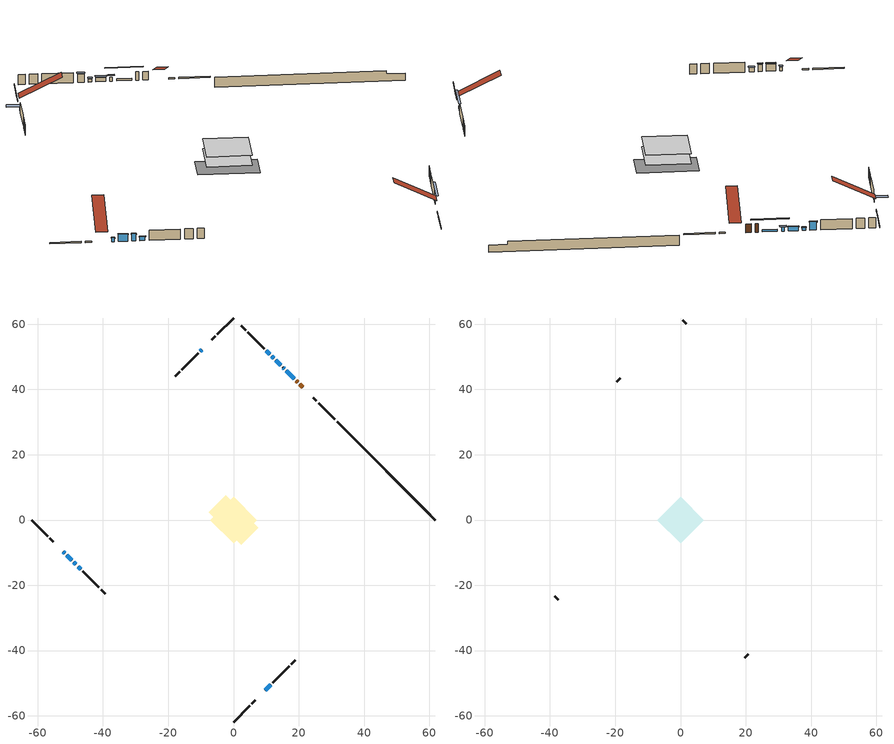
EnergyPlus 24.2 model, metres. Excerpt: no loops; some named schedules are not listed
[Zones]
conditioned space
 floor adiabatic (AdiabaticFloorConstruction): -7.16,0 0,7.16 7.16,0 0,-7.16 z0.46
 floor foundation (Slab1 construction): -7.54,2.37 -2.37,7.54 7.54,-2.37 2.37,-7.54 z-1.98
 wall outside (RimJoist1 construction): 0,-61.89 4.98,-56.92 / -61.89,0 -56.92,-4.98 / 0,61.89 -4.98,56.92 / 31.06,30.83 26.08,35.81 z0.46:0.76
 wall outside (RimJoist2 construction): 5.64,-56.26 6.6,-55.3 / -56.26,-5.64 -55.3,-6.6 / -5.64,56.26 -6.6,55.3 / 25.43,36.47 24.47,37.43 z0.46:0.76
 wall outside (AdiabaticWallConstruction 1): 21.26,40.63 20.36,41.54 / 19.7,42.19 19.25,42.64 z0.46:2.49
 wall outside (AdiabaticWallConstruction): -52.09,-9.8 -51.7,-10.2 / -9.8,52.09 -10.2,51.7 / 15.56,46.33 15.17,46.73 z0.46:1.38; 18.59,43.3 16.22,45.68 / 9.8,-52.09 11.39,-50.51 z0.46:1.02; 14.51,47.38 12.93,48.97 z0.46:1.48; 12.27,49.62 11.77,50.13 z0.46:1.17; -51.04,-10.85 -49.6,-12.29 / -48.95,-12.95 -48.3,-13.6 z0.46:2.14; -47.64,-14.25 -46.85,-15.04 z0.46:1.43; 11.11,50.78 10.03,51.86 z0.46:2.49
 wall outside (Wall1 construction): 12.04,-49.85 17.01,-44.88 / -46.19,-15.7 -41.22,-20.67 / -10.85,51.04 -15.82,46.07 / 9.38,52.52 4.41,57.49 z0.46:2.9
 wall outside (Wall2 construction): 17.67,-44.22 19,-42.9 / -40.57,-21.33 -39.24,-22.65 / -16.48,45.41 -17.81,44.09 / 3.75,58.14 2.42,59.47 z0.46:2.9
 wall foundation (FoundationWall1 construction): 31.72,30.17,-1.98 31.72,30.17,0.46 58.88,3.02,0.46 58.88,3.02,-0.27 61.89,0,-0.27 61.89,0,-1.98
 window (WindowConstruction 6): -52.09,-9.8 -51.7,-10.2 z0.46:1.37
 window (WindowConstruction 8): -9.8,52.09 -10.2,51.7 z0.46:1.37
 window (WindowConstruction 9): 18.59,43.3 16.22,45.67 z0.46:1.02
 window (WindowConstruction 10): 9.8,-52.09 11.38,-50.51 z0.46:1.02
 window (WindowConstruction 7): 15.56,46.33 15.17,46.73 z0.46:1.37
 window (WindowConstruction): 14.51,47.38 12.93,48.96 z0.46:1.47
 window (WindowConstruction 1): 12.27,49.62 11.77,50.12 z0.46:1.17
 window (WindowConstruction 2): -51.04,-10.85 -49.6,-12.29 z0.46:2.14
 window (WindowConstruction 3): -48.95,-12.95 -48.3,-13.59 z0.46:2.14
 window (WindowConstruction 4): -47.64,-14.25 -46.85,-15.04 z0.46:1.43
 window (WindowConstruction 5): 11.11,50.78 10.03,51.86 z0.46:2.49
 door (Door): 21.26,40.63 20.36,41.54 z0.46:2.49
 door (Door 1): 19.7,42.19 19.25,42.64 z0.46:2.49
 ceiling adiabatic (AdiabaticFloorConstruction): 0,-7.16 7.16,0 0,7.16 -7.16,0 z0.46
attic - vented
 floor to conditioned space (Floor1 construction Reversed): -7.16,0 0,7.16 7.16,0 0,-7.16 z2.9
 wall outside (Wall3 construction): 19.65,-42.24 20.76,-41.13 / -38.58,-23.31 -37.47,-24.42 / -18.46,43.43 -19.57,42.32 / 1.77,60.13 0.66,61.24 z0.46:2.9
 roof outside (Roof1 construction): 9.15,-52.75,2.9 2.37,-45.98,7.69 0.48,-47.87,7.69 7.25,-54.64,2.9; -52.75,-9.15,2.9 -45.98,-2.37,7.69 -47.87,-0.48,7.69 -54.64,-7.25,2.9; -9.15,52.75,2.9 -2.37,45.98,7.69 -0.48,47.87,7.69 -7.25,54.64,2.9; 21.92,39.98,2.9 15.14,33.2,7.69 17.04,31.31,7.69 23.81,38.08,2.9
shading: -51.59,-10.3 -52.2,-9.7 -52.63,-10.13 -52.02,-10.73 z1.52; -10.41,51.49 -9.59,52.3 -11.75,54.46 -12.57,53.64 z1.67; 14.35,47.54 20.46,41.43 20.75,41.73 14.64,47.83 z3.66; 13.25,-48.64 7.94,-53.96 8.23,-54.25 13.54,-48.93 z3.66; 14.84,47.05 15.89,46.01 16.32,46.44 15.27,47.48 z1.83; 12.82,49.07 14.62,47.28 15.05,47.71 13.25,49.5 z1.62; 11.66,50.23 12.38,49.52 12.81,49.95 12.09,50.66 z1.32; -49.5,-12.4 -51.15,-10.75 -51.58,-11.18 -49.93,-12.83 z2.29; -48.19,-13.7 -49.05,-12.84 -49.48,-13.27 -48.62,-14.13 z2.29; -46.75,-15.15 -47.75,-14.15 -48.18,-14.58 -47.18,-15.58 z1.58; 9.93,51.96 11.22,50.68 11.65,51.11 10.36,52.4 z2.64
[Building]
Building 1: Terrain=Suburbs
[Site:Location]
Bathurst AP_NB: Latitude {deg}=47.63; Longitude {deg}=-65.74; Time Zone {hr}=-4; Elevation {m}=59; Keep Site Location Information=Yes
[Site:GroundTemperature:Shallow]
0.0375368, -2.14911, -2.32423, -1.28655, 2.87914, 7.02543, 10.62, 12.8971, 13.0906, 11.2385, 7.7356, 3.71651
[Site:WaterMainsTemperature]
Calculation Method=Schedule; Temperature Schedule=mains temperature schedule
[Material] Roughness=Rough; Thermal Absorptance=0.9
Name | Thickness {m} | Conductivity {W/m-K} | Density {kg/m3} | Specific Heat {J/kg-K} | Solar Absorptance | Visible Absorptance
asphalt or fiberglass shingles | 0.00635 | 0.162714 | 1121.4 | 1465.45 | 0.4 | 0.4
ceiling loosefill ins | 0.254 | 0.0480833 | 16.02 | 1046.75 | 0.7 | 0.7
ceiling stud and cavity | 0.1397 | 0.264455 | 65.682 | 1177.47 | 0.7 | 0.7
concrete 4.0 in. | 0.1016 | 1.803125 | 2242.8 | 837.4 | 0.7 | 0.7
concrete 8.0 in. | 0.2032 | 1.803125 | 2242.8 | 837.4 | 0.7 | 0.7
door material | 0.04445 | 0.0451087 | 512.64 | 1214.23 | 0.7 | 0.7
floor covering | 0.0127 | 0.0433444 | 54.468 | 1339.84 | 0.6 | 0.6
floor rigid ins; wall rigid ins 1 | 0.512978 | 0.029427 | 32.04 | 1214.23 | 0.7 | 0.7
floor stud and cavity | 0.1397 | 1.75129 | 37.0049 | 1207.88 | 0.7 | 0.7
furniture material conditioned space 1 | 0.1524 | 0.115458 | 640.8 | 1214.23 | 0.6 | 0.6
gypsum board | 0.0127 | 0.160291 | 801 | 837.4 | 0.6 | 0.6
osb sheathing 0.5 in. | 0.0127 | 0.115458 | 512.64 | 1214.23 | 0.7 | 0.7
osb sheathing 0.75 in. | 0.01905 | 0.115458 | 512.64 | 1214.23 | 0.7 | 0.7
osb sheathing 2.0 in. | 0.0508 | 0.115458 | 512.64 | 1214.23 | 0.7 | 0.7
rim joist stud and cavity | 0.0508 | 0.859146 | 125.044 | 1163.47 | 0.6 | 0.6
rim joist stud and cavity 1 | 0.0508 | 0.177588 | 50.32683 | 1063.81 | 0.6 | 0.6
slab rigid ins | 0.0224348 | 0.029427 | 32.04 | 1214.23 | 0.7 | 0.7
wall rigid ins | 0.051816 | 0.029427 | 32.04 | 1214.23 | 0.7 | 0.7
wall stud and cavity | 0.1397 | 0.16529 | 139.0536 | 1170.24 | 0.7 | 0.7
wall stud and cavity 1 | 0.1397 | 0.221002 | 139.0536 | 1170.24 | 0.7 | 0.7
wall stud and cavity 2 | 0.0889 | 6.1454 | 50.32683 | 1063.81 | 0.6 | 0.6
wall stud and cavity 3 | 0.0889 | 0.380278 | 52.3479 | 1209.89 | 0.7 | 0.7
wall stud and cavity 4 | 0.0889 | 0.391764 | 83.0341 | 1211.67 | 0.7 | 0.7
wood siding | 0.0254 | 0.102417 | 544.68 | 1172.36 | 0.4 | 0.4
wood siding 1 | 0.00254 | 0.102417 | 544.68 | 1172.36 | 0.4 | 0.4
wood siding 2; wood siding 3; wood siding 4 | 0.0254 | 0.102417 | 544.68 | 1172.36 | 0.7 | 0.7
[WindowMaterial:SimpleGlazingSystem]
Name | U-Factor {W/m2-K} | Solar Heat Gain Coefficient
WindowMaterial | 3.00026 | 0.54
WindowMaterial 1 | 3.06101 | 0.44
WindowMaterial 2 | 2.84241 | 0.69
WindowMaterial 3 | 2.84581 | 0.66
WindowMaterial 4 | 3.00196 | 0.54
WindowMaterial 5 | 2.98606 | 0.58
WindowMaterial 6 | 2.986628 | 0.6
WindowMaterial 7 | 3.04227 | 0.45
WindowMaterial 8 | 3.029213 | 0.47
[Construction]
AdiabaticFloorConstruction: floor stud and cavity, floor rigid ins, osb sheathing 0.75 in., floor covering
AdiabaticWallConstruction: wood siding 3, wall rigid ins 1, wall stud and cavity 3, gypsum board
AdiabaticWallConstruction 1: wood siding 4, wall rigid ins 1, wall stud and cavity 3, gypsum board
Door; Door 1: door material
Floor1 construction Reversed: gypsum board, ceiling stud and cavity, ceiling loosefill ins
FoundationWall1 construction: concrete 8.0 in.
furniture construction conditioned space 1: furniture material conditioned space 1
PartitionWallConstruction: gypsum board, wall stud and cavity 4, gypsum board
RimJoist1 construction: wood siding 2, osb sheathing 2.0 in., rim joist stud and cavity
RimJoist2 construction: wood siding 2, rim joist stud and cavity 1
Roof1 construction: asphalt or fiberglass shingles
Slab1 construction: slab rigid ins, concrete 4.0 in.
Wall1 construction: wood siding, wall rigid ins, osb sheathing 0.5 in., wall stud and cavity, gypsum board
Wall2 construction: wood siding, wall rigid ins, osb sheathing 0.5 in., wall stud and cavity 1, gypsum board
Wall3 construction: wood siding 1, wall stud and cavity 2
WindowConstruction: WindowMaterial
WindowConstruction 1: WindowMaterial 1
WindowConstruction 10; WindowConstruction 9: WindowMaterial 8
WindowConstruction 2: WindowMaterial 2
WindowConstruction 3: WindowMaterial 3
WindowConstruction 4: WindowMaterial 4
WindowConstruction 5: WindowMaterial 5
WindowConstruction 6; WindowConstruction 8: WindowMaterial 6
WindowConstruction 7: WindowMaterial 7
[Zone] Multiplier=1; Part of Total Floor Area=Yes
Name | Volume {m3}
attic - vented | 77.4273
conditioned space | 521.1
[Space]
Name | Zone | Volume {m3}
attic - vented 1 | attic - vented | 77.4273
conditioned space 1 | conditioned space | 521.1
[ZoneInfiltration:EffectiveLeakageArea]
infil attic - vented 1: Zone or Space=attic - vented 1; Schedule=Always On Discrete; Effective Air Leakage Area {cm2}=4102.8; Stack Coefficient=0.000502587; Wind Coefficient=1.5147e-05
[ZoneMixing]
whole house fan mix: Zone or Space=attic - vented; Schedule=Always On Continuous; Design Flow Rate Calculation Method=Flow/Zone; Design Flow Rate {m3/s}=0; Source Zone or Space=conditioned space
[SurfaceProperty:ExposedFoundationPerimeter]
Slab1: Exposed Perimeter Calculation Method=TotalExposedPerimeter; Total Exposed Perimeter {m}=42.673
[InternalMass] Zone or ZoneList=conditioned space; Space or SpaceList=conditioned space 1
Name | Construction | Surface Area {m2}
furniture mass conditioned space 1 | furniture construction conditioned space 1 | 82.0802
partition wall mass | PartitionWallConstruction | 205.201
[Lights]
interior lighting: Zone or ZoneList or Space or SpaceList=conditioned space 1; Schedule=interior lighting schedule; Design Level Calculation Method=LightingLevel; Lighting Level {W}=343.2; Return Air Fraction=0; Fraction Radiant=0.6; Fraction Visible=0.2; Fraction Replaceable=1
[People]
occupants: Zone or ZoneList or Space or SpaceList=conditioned space 1; Number of People Schedule=occupants schedule; Number of People Calculation Method=People; Number of People=3; Fraction Radiant=0.314171; Sensible Heat Fraction=0.56303; Activity Level Schedule=occupants activity schedule; Carbon Dioxide Generation Rate {m3/s-W}=0; Enable ASHRAE 55 Comfort Warnings=No; Mean Radiant Temperature Calculation Type=EnclosureAveraged
[ElectricEquipment] Zone or ZoneList or Space or SpaceList=conditioned space 1; Design Level Calculation Method=EquipmentLevel
Name | Schedule | Design Level {W} | Fraction Latent | Fraction Radiant | Fraction Lost
clothes dryer | clothes dryer schedule | 140.772 | 0.015 | 0.081 | 0.85
clothes washer | clothes washer schedule | 32.1985 | 0.03 | 0.162 | 0.7
cooking range | cooking range schedule | 215.147 | 0.08 | 0.432 | 0.2
dishwasher | dishwasher schedule | 66.8632 | 0.3 | 0.18 | 0.4
fridge | fridge schedule | 72.9452 | 0 | 0.6 | 0
mech vent bath fan 0 | mech vent bath fan 0 schedule | 50.2 | 0 | 0 | 1
mech vent house fan | mech vent house fan schedule | 0 | 0 | 0 | 1
mech vent house fan cfis | mech vent house fan cfis schedule | 0 | 0 | 0 | 0
misc plug loads | misc plug loads schedule | 494.7 | 0.045 | 0.513 | 0.1
whole house fan | Always On Discrete | 0 | 0 | 0 | 1
[OtherEquipment] Zone or ZoneList or Space or SpaceList=conditioned space 1; Design Level Calculation Method=EquipmentLevel
Name | Fuel Type | Schedule | Design Level {W} | Fraction Latent | Fraction Radiant | Fraction Lost
clothes dryer 1 | Electricity | clothes dryer schedule | 0 | 0.015 | 0.081 | 0.85
cooking range 1 | Electricity | cooking range schedule | 0 | 0.08 | 0.432 | 0.2
general water use latent | None | general water use schedule | 62.594 | 1 | 0 | 0
general water use sensible | None | general water use schedule | -61.6891 | 0 | 0.6 | 0
mech vent house fan latent load | None | Always On Discrete | 0 | 1 | 0 | 0
mech vent house fan sensible load | None | Always On Discrete | 0 | 0 | 0 | 0
water heater energy adjustment1 | Electricity | Always On Discrete | 0.01 | 0 | 0 | 1
[ZoneInfiltration:DesignFlowRate] Zone or ZoneList or Space or SpaceList=conditioned space 1; Schedule=Always On Discrete; Design Flow Rate Calculation Method=Flow/Zone; Design Flow Rate {m3/s}=0
infil flow; natural vent flow; whole house fan flow
[ZoneControl:Thermostat]
conditioned space Thermostat: Zone or ZoneList=conditioned space; Control Type Schedule=conditioned space Thermostat Schedule; Control 1=conditioned space temperature setpoint; Temperature Difference Between Cutout And Setpoint {deltaC}=0
[ThermostatSetpoint:DualSetpoint]
conditioned space temperature setpoint: Heating Setpoint Temperature Schedule=heating setpoint; Cooling Setpoint Temperature Schedule=cooling setpoint
[Zone equipment]
conditioned space: electric baseboard
[Foundation:Kiva]
Foundation Kiva 1: Initial Indoor Air Temperature {C}=18; Wall Height Above Grade {m}=0.459974; Wall Depth Below Slab {m}=0.2032
[Foundation:Kiva:Settings]
Soil Conductivity {W/m-K}=0.849921; Soil Density {kg/m3}=1842.3; Soil Specific Heat {J/kg-K}=418.7; Ground Solar Absorptivity=0.9; Ground Thermal Absorptivity=0.9; Ground Surface Roughness {m}=0.03; Far-Field Width {m}=40; Deep-Ground Boundary Condition=ZeroFlux; Deep-Ground Depth {m}=40; Minimum Cell Dimension {m}=0.2; Maximum Cell Growth Coefficient=3; Simulation Timestep=Timestep
[Exterior:Lights]
exterior lighting: Schedule=exterior lighting schedule; Design Level {W}=75.6
[EnergyManagementSystem:Sensor] Output:Variable or Output:Meter Index Key=conditioned space
Name | Output:Variable or Output:Meter
conditioned_space_clg_unmet_s | Zone Cooling Setpoint Not Met Time
conditioned_space_htg_unmet_s | Zone Heating Setpoint Not Met Time
fridge_tin_s; tin_s; tin_s_1 | Zone Mean Air Temperature
tout_s | Zone Outdoor Air Drybulb Temperature
win_s | Zone Air Humidity Ratio
[Schedule:Constant]
Name | Hourly Value
Always On Continuous; mech vent house fan schedule; mech vent house fan cfis schedule; Always On Discrete | 1
occupants activity schedule | 117.228
fridge schedule | 0
[Schedule:Week:Daily]
interior lighting schedule Week Rule - Jan1-Jan27: interior lighting schedule day, interior lighting schedule day, interior lighting schedule day, interior lighting schedule day, interior lighting schedule day, interior lighting schedule day, interior lighting schedule day, interior lighting schedule default day, interior lighting schedule default day, interior lighting schedule default day, interior lighting schedule default day, interior lighting schedule default day
interior lighting schedule Week Rule - Jan28-Feb3: interior lighting schedule day, interior lighting schedule day, interior lighting schedule day, interior lighting schedule day, interior lighting schedule day 1, interior lighting schedule day 1, interior lighting schedule day 1, interior lighting schedule default day, interior lighting schedule default day, interior lighting schedule default day, interior lighting schedule default day, interior lighting schedule default day
interior lighting schedule Week Rule - Feb4-Feb24: interior lighting schedule day 1, interior lighting schedule day 1, interior lighting schedule day 1, interior lighting schedule day 1, interior lighting schedule day 1, interior lighting schedule day 1, interior lighting schedule day 1, interior lighting schedule default day, interior lighting schedule default day, interior lighting schedule default day, interior lighting schedule default day, interior lighting schedule default day
interior lighting schedule Week Rule - Feb25-Mar3: interior lighting schedule day 1, interior lighting schedule day 1, interior lighting schedule day 1, interior lighting schedule day 1, interior lighting schedule day 2, interior lighting schedule day 2, interior lighting schedule day 2, interior lighting schedule default day, interior lighting schedule default day, interior lighting schedule default day, interior lighting schedule default day, interior lighting schedule default day
interior lighting schedule Week Rule - Mar4-Mar31: interior lighting schedule day 2, interior lighting schedule day 2, interior lighting schedule day 2, interior lighting schedule day 2, interior lighting schedule day 2, interior lighting schedule day 2, interior lighting schedule day 2, interior lighting schedule default day, interior lighting schedule default day, interior lighting schedule default day, interior lighting schedule default day, interior lighting schedule default day
interior lighting schedule Week Rule - Apr1-Apr28: interior lighting schedule day 3, interior lighting schedule day 3, interior lighting schedule day 3, interior lighting schedule day 3, interior lighting schedule day 3, interior lighting schedule day 3, interior lighting schedule day 3, interior lighting schedule default day, interior lighting schedule default day, interior lighting schedule default day, interior lighting schedule default day, interior lighting schedule default day
interior lighting schedule Week Rule - Apr29-May5: interior lighting schedule day 3, interior lighting schedule day 3, interior lighting schedule day 4, interior lighting schedule day 4, interior lighting schedule day 4, interior lighting schedule day 4, interior lighting schedule day 4, interior lighting schedule default day, interior lighting schedule default day, interior lighting schedule default day, interior lighting schedule default day, interior lighting schedule default day
interior lighting schedule Week Rule - May6-May26: interior lighting schedule day 4, interior lighting schedule day 4, interior lighting schedule day 4, interior lighting schedule day 4, interior lighting schedule day 4, interior lighting schedule day 4, interior lighting schedule day 4, interior lighting schedule default day, interior lighting schedule default day, interior lighting schedule default day, interior lighting schedule default day, interior lighting schedule default day
interior lighting schedule Week Rule - May27-Jun2: interior lighting schedule day 4, interior lighting schedule day 4, interior lighting schedule day 4, interior lighting schedule day 4, interior lighting schedule day 4, interior lighting schedule day 5, interior lighting schedule day 5, interior lighting schedule default day, interior lighting schedule default day, interior lighting schedule default day, interior lighting schedule default day, interior lighting schedule default day
interior lighting schedule Week Rule - Jun3-Jun30: interior lighting schedule day 5, interior lighting schedule day 5, interior lighting schedule day 5, interior lighting schedule day 5, interior lighting schedule day 5, interior lighting schedule day 5, interior lighting schedule day 5, interior lighting schedule default day, interior lighting schedule default day, interior lighting schedule default day, interior lighting schedule default day, interior lighting schedule default day
interior lighting schedule Week Rule - Jul1-Jul28: interior lighting schedule day 6, interior lighting schedule day 6, interior lighting schedule day 6, interior lighting schedule day 6, interior lighting schedule day 6, interior lighting schedule day 6, interior lighting schedule day 6, interior lighting schedule default day, interior lighting schedule default day, interior lighting schedule default day, interior lighting schedule default day, interior lighting schedule default day
interior lighting schedule Week Rule - Jul29-Aug4: interior lighting schedule day 6, interior lighting schedule day 6, interior lighting schedule day 6, interior lighting schedule day 7, interior lighting schedule day 7, interior lighting schedule day 7, interior lighting schedule day 7, interior lighting schedule default day, interior lighting schedule default day, interior lighting schedule default day, interior lighting schedule default day, interior lighting schedule default day
interior lighting schedule Week Rule - Aug5-Aug25: interior lighting schedule day 7, interior lighting schedule day 7, interior lighting schedule day 7, interior lighting schedule day 7, interior lighting schedule day 7, interior lighting schedule day 7, interior lighting schedule day 7, interior lighting schedule default day, interior lighting schedule default day, interior lighting schedule default day, interior lighting schedule default day, interior lighting schedule default day
interior lighting schedule Week Rule - Aug26-Sep1: interior lighting schedule day 7, interior lighting schedule day 7, interior lighting schedule day 7, interior lighting schedule day 7, interior lighting schedule day 7, interior lighting schedule day 7, interior lighting schedule day 8, interior lighting schedule default day, interior lighting schedule default day, interior lighting schedule default day, interior lighting schedule default day, interior lighting schedule default day
interior lighting schedule Week Rule - Sep2-Sep29: interior lighting schedule day 8, interior lighting schedule day 8, interior lighting schedule day 8, interior lighting schedule day 8, interior lighting schedule day 8, interior lighting schedule day 8, interior lighting schedule day 8, interior lighting schedule default day, interior lighting schedule default day, interior lighting schedule default day, interior lighting schedule default day, interior lighting schedule default day
interior lighting schedule Week Rule - Sep30-Oct6: interior lighting schedule day 8, interior lighting schedule day 9, interior lighting schedule day 9, interior lighting schedule day 9, interior lighting schedule day 9, interior lighting schedule day 9, interior lighting schedule day 9, interior lighting schedule default day, interior lighting schedule default day, interior lighting schedule default day, interior lighting schedule default day, interior lighting schedule default day
interior lighting schedule Week Rule - Oct7-Oct27: interior lighting schedule day 9, interior lighting schedule day 9, interior lighting schedule day 9, interior lighting schedule day 9, interior lighting schedule day 9, interior lighting schedule day 9, interior lighting schedule day 9, interior lighting schedule default day, interior lighting schedule default day, interior lighting schedule default day, interior lighting schedule default day, interior lighting schedule default day
interior lighting schedule Week Rule - Oct28-Nov3: interior lighting schedule day 9, interior lighting schedule day 9, interior lighting schedule day 9, interior lighting schedule day 9, interior lighting schedule day 10, interior lighting schedule day 10, interior lighting schedule day 10, interior lighting schedule default day, interior lighting schedule default day, interior lighting schedule default day, interior lighting schedule default day, interior lighting schedule default day
interior lighting schedule Week Rule - Nov4-Nov24: interior lighting schedule day 10, interior lighting schedule day 10, interior lighting schedule day 10, interior lighting schedule day 10, interior lighting schedule day 10, interior lighting schedule day 10, interior lighting schedule day 10, interior lighting schedule default day, interior lighting schedule default day, interior lighting schedule default day, interior lighting schedule default day, interior lighting schedule default day
interior lighting schedule Week Rule - Nov25-Dec1: interior lighting schedule day 10, interior lighting schedule day 10, interior lighting schedule day 10, interior lighting schedule day 10, interior lighting schedule day 10, interior lighting schedule day 10, interior lighting schedule day 11, interior lighting schedule default day, interior lighting schedule default day, interior lighting schedule default day, interior lighting schedule default day, interior lighting schedule default day
interior lighting schedule Week Rule - Dec2-Dec31: interior lighting schedule day 11, interior lighting schedule day 11, interior lighting schedule day 11, interior lighting schedule day 11, interior lighting schedule day 11, interior lighting schedule day 11, interior lighting schedule day 11, interior lighting schedule default day, interior lighting schedule default day, interior lighting schedule default day, interior lighting schedule default day, interior lighting schedule default day
occupants schedule Week Rule - Jan1-Dec31: occupants schedule day, occupants schedule day, occupants schedule day, occupants schedule day, occupants schedule day, occupants schedule day, occupants schedule day, occupants schedule default day, occupants schedule default day, occupants schedule default day, occupants schedule default day, occupants schedule default day
clothes dryer schedule Week Rule - Jan1-Dec31: clothes dryer schedule day, clothes dryer schedule day, clothes dryer schedule day, clothes dryer schedule day, clothes dryer schedule day, clothes dryer schedule day, clothes dryer schedule day, clothes dryer schedule default day, clothes dryer schedule default day, clothes dryer schedule default day, clothes dryer schedule default day, clothes dryer schedule default day
clothes washer schedule Week Rule - Jan1-Dec31: clothes washer schedule day, clothes washer schedule day, clothes washer schedule day, clothes washer schedule day, clothes washer schedule day, clothes washer schedule day, clothes washer schedule day, clothes washer schedule default day, clothes washer schedule default day, clothes washer schedule default day, clothes washer schedule default day, clothes washer schedule default day
cooking range schedule Week Rule - Jan1-Dec31: cooking range schedule day, cooking range schedule day, cooking range schedule day, cooking range schedule day, cooking range schedule day, cooking range schedule day, cooking range schedule day, cooking range schedule default day, cooking range schedule default day, cooking range schedule default day, cooking range schedule default day, cooking range schedule default day
dishwasher schedule Week Rule - Jan1-Dec31: dishwasher schedule day, dishwasher schedule day, dishwasher schedule day, dishwasher schedule day, dishwasher schedule day, dishwasher schedule day, dishwasher schedule day, dishwasher schedule default day, dishwasher schedule default day, dishwasher schedule default day, dishwasher schedule default day, dishwasher schedule default day
mech vent bath fan 0 schedule Week Rule - Jan1-Dec31: mech vent bath fan 0 schedule day, mech vent bath fan 0 schedule day, mech vent bath fan 0 schedule day, mech vent bath fan 0 schedule day, mech vent bath fan 0 schedule day, mech vent bath fan 0 schedule day, mech vent bath fan 0 schedule day, mech vent bath fan 0 schedule default day, mech vent bath fan 0 schedule default day, mech vent bath fan 0 schedule default day, mech vent bath fan 0 schedule default day, mech vent bath fan 0 schedule default day
misc plug loads schedule Week Rule - Jan1-Dec31: misc plug loads schedule day, misc plug loads schedule day, misc plug loads schedule day, misc plug loads schedule day, misc plug loads schedule day, misc plug loads schedule day, misc plug loads schedule day, misc plug loads schedule default day, misc plug loads schedule default day, misc plug loads schedule default day, misc plug loads schedule default day, misc plug loads schedule default day
general water use schedule Week Rule - Jan1-Dec31: general water use schedule day, general water use schedule day, general water use schedule day, general water use schedule day, general water use schedule day, general water use schedule day, general water use schedule day, general water use schedule default day, general water use schedule default day, general water use schedule default day, general water use schedule default day, general water use schedule default day
exterior lighting schedule Week Rule - Jan1-Jan27: exterior lighting schedule day, exterior lighting schedule day, exterior lighting schedule day, exterior lighting schedule day, exterior lighting schedule day, exterior lighting schedule day, exterior lighting schedule day, exterior lighting schedule default day, exterior lighting schedule default day, exterior lighting schedule default day, exterior lighting schedule default day, exterior lighting schedule default day
exterior lighting schedule Week Rule - Jan28-Feb3: exterior lighting schedule day, exterior lighting schedule day, exterior lighting schedule day, exterior lighting schedule day, exterior lighting schedule day 1, exterior lighting schedule day 1, exterior lighting schedule day 1, exterior lighting schedule default day, exterior lighting schedule default day, exterior lighting schedule default day, exterior lighting schedule default day, exterior lighting schedule default day
exterior lighting schedule Week Rule - Feb4-Feb24: exterior lighting schedule day 1, exterior lighting schedule day 1, exterior lighting schedule day 1, exterior lighting schedule day 1, exterior lighting schedule day 1, exterior lighting schedule day 1, exterior lighting schedule day 1, exterior lighting schedule default day, exterior lighting schedule default day, exterior lighting schedule default day, exterior lighting schedule default day, exterior lighting schedule default day
exterior lighting schedule Week Rule - Feb25-Mar3: exterior lighting schedule day 1, exterior lighting schedule day 1, exterior lighting schedule day 1, exterior lighting schedule day 1, exterior lighting schedule day 2, exterior lighting schedule day 2, exterior lighting schedule day 2, exterior lighting schedule default day, exterior lighting schedule default day, exterior lighting schedule default day, exterior lighting schedule default day, exterior lighting schedule default day
exterior lighting schedule Week Rule - Mar4-Mar31: exterior lighting schedule day 2, exterior lighting schedule day 2, exterior lighting schedule day 2, exterior lighting schedule day 2, exterior lighting schedule day 2, exterior lighting schedule day 2, exterior lighting schedule day 2, exterior lighting schedule default day, exterior lighting schedule default day, exterior lighting schedule default day, exterior lighting schedule default day, exterior lighting schedule default day
exterior lighting schedule Week Rule - Apr1-Apr28: exterior lighting schedule day 3, exterior lighting schedule day 3, exterior lighting schedule day 3, exterior lighting schedule day 3, exterior lighting schedule day 3, exterior lighting schedule day 3, exterior lighting schedule day 3, exterior lighting schedule default day, exterior lighting schedule default day, exterior lighting schedule default day, exterior lighting schedule default day, exterior lighting schedule default day
exterior lighting schedule Week Rule - Apr29-May5: exterior lighting schedule day 3, exterior lighting schedule day 3, exterior lighting schedule day 4, exterior lighting schedule day 4, exterior lighting schedule day 4, exterior lighting schedule day 4, exterior lighting schedule day 4, exterior lighting schedule default day, exterior lighting schedule default day, exterior lighting schedule default day, exterior lighting schedule default day, exterior lighting schedule default day
exterior lighting schedule Week Rule - May6-May26: exterior lighting schedule day 4, exterior lighting schedule day 4, exterior lighting schedule day 4, exterior lighting schedule day 4, exterior lighting schedule day 4, exterior lighting schedule day 4, exterior lighting schedule day 4, exterior lighting schedule default day, exterior lighting schedule default day, exterior lighting schedule default day, exterior lighting schedule default day, exterior lighting schedule default day
exterior lighting schedule Week Rule - May27-Jun2: exterior lighting schedule day 4, exterior lighting schedule day 4, exterior lighting schedule day 4, exterior lighting schedule day 4, exterior lighting schedule day 4, exterior lighting schedule day 5, exterior lighting schedule day 5, exterior lighting schedule default day, exterior lighting schedule default day, exterior lighting schedule default day, exterior lighting schedule default day, exterior lighting schedule default day
exterior lighting schedule Week Rule - Jun3-Jun30: exterior lighting schedule day 5, exterior lighting schedule day 5, exterior lighting schedule day 5, exterior lighting schedule day 5, exterior lighting schedule day 5, exterior lighting schedule day 5, exterior lighting schedule day 5, exterior lighting schedule default day, exterior lighting schedule default day, exterior lighting schedule default day, exterior lighting schedule default day, exterior lighting schedule default day
exterior lighting schedule Week Rule - Jul1-Jul28: exterior lighting schedule day 6, exterior lighting schedule day 6, exterior lighting schedule day 6, exterior lighting schedule day 6, exterior lighting schedule day 6, exterior lighting schedule day 6, exterior lighting schedule day 6, exterior lighting schedule default day, exterior lighting schedule default day, exterior lighting schedule default day, exterior lighting schedule default day, exterior lighting schedule default day
exterior lighting schedule Week Rule - Jul29-Aug4: exterior lighting schedule day 6, exterior lighting schedule day 6, exterior lighting schedule day 6, exterior lighting schedule day 7, exterior lighting schedule day 7, exterior lighting schedule day 7, exterior lighting schedule day 7, exterior lighting schedule default day, exterior lighting schedule default day, exterior lighting schedule default day, exterior lighting schedule default day, exterior lighting schedule default day
exterior lighting schedule Week Rule - Aug5-Aug25: exterior lighting schedule day 7, exterior lighting schedule day 7, exterior lighting schedule day 7, exterior lighting schedule day 7, exterior lighting schedule day 7, exterior lighting schedule day 7, exterior lighting schedule day 7, exterior lighting schedule default day, exterior lighting schedule default day, exterior lighting schedule default day, exterior lighting schedule default day, exterior lighting schedule default day
exterior lighting schedule Week Rule - Aug26-Sep1: exterior lighting schedule day 7, exterior lighting schedule day 7, exterior lighting schedule day 7, exterior lighting schedule day 7, exterior lighting schedule day 7, exterior lighting schedule day 7, exterior lighting schedule day 8, exterior lighting schedule default day, exterior lighting schedule default day, exterior lighting schedule default day, exterior lighting schedule default day, exterior lighting schedule default day
exterior lighting schedule Week Rule - Sep2-Sep29: exterior lighting schedule day 8, exterior lighting schedule day 8, exterior lighting schedule day 8, exterior lighting schedule day 8, exterior lighting schedule day 8, exterior lighting schedule day 8, exterior lighting schedule day 8, exterior lighting schedule default day, exterior lighting schedule default day, exterior lighting schedule default day, exterior lighting schedule default day, exterior lighting schedule default day
exterior lighting schedule Week Rule - Sep30-Oct6: exterior lighting schedule day 8, exterior lighting schedule day 9, exterior lighting schedule day 9, exterior lighting schedule day 9, exterior lighting schedule day 9, exterior lighting schedule day 9, exterior lighting schedule day 9, exterior lighting schedule default day, exterior lighting schedule default day, exterior lighting schedule default day, exterior lighting schedule default day, exterior lighting schedule default day
[Schedule:Year]
interior lighting schedule: interior lighting schedule Week Rule - Jan1-Jan27, 1, 1, 1, 27, interior lighting schedule Week Rule - Jan28-Feb3, 1, 28, 2, 3, interior lighting schedule Week Rule - Feb4-Feb24, 2, 4, 2, 24, interior lighting schedule Week Rule - Feb25-Mar3, 2, 25, 3, 3, interior lighting schedule Week Rule - Mar4-Mar31, 3, 4, 3, 31, interior lighting schedule Week Rule - Apr1-Apr28, 4, 1, 4, 28, interior lighting schedule Week Rule - Apr29-May5, 4, 29, 5, 5, interior lighting schedule Week Rule - May6-May26, 5, 6, 5, 26, interior lighting schedule Week Rule - May27-Jun2, 5, 27, 6, 2, interior lighting schedule Week Rule - Jun3-Jun30, 6, 3, 6, 30, interior lighting schedule Week Rule - Jul1-Jul28, 7, 1, 7, 28, interior lighting schedule Week Rule - Jul29-Aug4, 7, 29, 8, 4, interior lighting schedule Week Rule - Aug5-Aug25, 8, 5, 8, 25, interior lighting schedule Week Rule - Aug26-Sep1, 8, 26, 9, 1, interior lighting schedule Week Rule - Sep2-Sep29, 9, 2, 9, 29, interior lighting schedule Week Rule - Sep30-Oct6, 9, 30, 10, 6, interior lighting schedule Week Rule - Oct7-Oct27, 10, 7, 10, 27, interior lighting schedule Week Rule - Oct28-Nov3, 10, 28, 11, 3, interior lighting schedule Week Rule - Nov4-Nov24, 11, 4, 11, 24, interior lighting schedule Week Rule - Nov25-Dec1, 11, 25, 12, 1, interior lighting schedule Week Rule - Dec2-Dec31, 12, 2, 12, 31
occupants schedule: occupants schedule Week Rule - Jan1-Dec31, 1, 1, 12, 31
clothes dryer schedule: clothes dryer schedule Week Rule - Jan1-Dec31, 1, 1, 12, 31
clothes washer schedule: clothes washer schedule Week Rule - Jan1-Dec31, 1, 1, 12, 31
cooking range schedule: cooking range schedule Week Rule - Jan1-Dec31, 1, 1, 12, 31
dishwasher schedule: dishwasher schedule Week Rule - Jan1-Dec31, 1, 1, 12, 31
mech vent bath fan 0 schedule: mech vent bath fan 0 schedule Week Rule - Jan1-Dec31, 1, 1, 12, 31
misc plug loads schedule: misc plug loads schedule Week Rule - Jan1-Dec31, 1, 1, 12, 31
general water use schedule: general water use schedule Week Rule - Jan1-Dec31, 1, 1, 12, 31
exterior lighting schedule: exterior lighting schedule Week Rule - Jan1-Jan27, 1, 1, 1, 27, exterior lighting schedule Week Rule - Jan28-Feb3, 1, 28, 2, 3, exterior lighting schedule Week Rule - Feb4-Feb24, 2, 4, 2, 24, exterior lighting schedule Week Rule - Feb25-Mar3, 2, 25, 3, 3, exterior lighting schedule Week Rule - Mar4-Mar31, 3, 4, 3, 31, exterior lighting schedule Week Rule - Apr1-Apr28, 4, 1, 4, 28, exterior lighting schedule Week Rule - Apr29-May5, 4, 29, 5, 5, exterior lighting schedule Week Rule - May6-May26, 5, 6, 5, 26, exterior lighting schedule Week Rule - May27-Jun2, 5, 27, 6, 2, exterior lighting schedule Week Rule - Jun3-Jun30, 6, 3, 6, 30, exterior lighting schedule Week Rule - Jul1-Jul28, 7, 1, 7, 28, exterior lighting schedule Week Rule - Jul29-Aug4, 7, 29, 8, 4, exterior lighting schedule Week Rule - Aug5-Aug25, 8, 5, 8, 25, exterior lighting schedule Week Rule - Aug26-Sep1, 8, 26, 9, 1, exterior lighting schedule Week Rule - Sep2-Sep29, 9, 2, 9, 29, exterior lighting schedule Week Rule - Sep30-Oct6, 9, 30, 10, 6, exterior lighting schedule Week Rule - Oct7-Oct27, 10, 7, 10, 27, exterior lighting schedule Week Rule - Oct28-Nov3, 10, 28, 11, 3, exterior lighting schedule Week Rule - Nov4-Nov24, 11, 4, 11, 24, exterior lighting schedule Week Rule - Nov25-Dec1, 11, 25, 12, 1, exterior lighting schedule Week Rule - Dec2-Dec31, 12, 2, 12, 31
[Schedule:Compact]
conditioned space Thermostat Schedule: Through: 12/31, For: AllDays, Until: 24:00, 4
mains temperature schedule: Through: 01/01, For: AllDays, Until: 24:00, 5.18111, Through: 01/02, For: AllDays, Until: 24:00, 5.11, Through: 01/03, For: AllDays, Until: 24:00, 5.04056, Through: 01/04, For: AllDays, Until: 24:00, 4.97167, Through: 01/05, For: AllDays, Until: 24:00, 4.90389, Through: 01/06, For: AllDays, Until: 24:00, 4.83722, Through: 01/07, For: AllDays, Until: 24:00, 4.77167, Through: 01/08, For: AllDays, Until: 24:00, 4.70722, Through: 01/09, For: AllDays, Until: 24:00, 4.64389, Through: 01/10, For: AllDays, Until: 24:00, 4.58167, Through: 01/11, For: AllDays, Until: 24:00, 4.52056, Through: 01/12, For: AllDays, Until: 24:00, 4.46111, Through: 01/13, For: AllDays, Until: 24:00, 4.40222, Through: 01/14, For: AllDays, Until: 24:00, 4.345, Through: 01/15, For: AllDays, Until: 24:00, 4.28889, Through: 01/16, For: AllDays, Until: 24:00, 4.23389, Through: 01/17, For: AllDays, Until: 24:00, 4.18056, Through: 01/18, For: AllDays, Until: 24:00, 4.12833, Through: 01/19, For: AllDays, Until: 24:00, 4.07722, Through: 01/20, For: AllDays, Until: 24:00, 4.02778, Through: 01/21, For: AllDays, Until: 24:00, 3.97944, Through: 01/22, For: AllDays, Until: 24:00, 3.93222, Through: 01/23, For: AllDays, Until: 24:00, 3.88667, Through: 01/24, For: AllDays, Until: 24:00, 3.84278, Through: 01/25, For: AllDays, Until: 24:00, 3.8, Through: 01/26, For: AllDays, Until: 24:00, 3.75889, Through: 01/27, For: AllDays, Until: 24:00, 3.71889, Through: 01/28, For: AllDays, Until: 24:00, 3.68, Through: 01/29, For: AllDays, Until: 24:00, 3.64333, Through: 01/30, For: AllDays, Until: 24:00, 3.60722, Through: 01/31, For: AllDays, Until: 24:00, 3.57333, Through: 02/01, For: AllDays, Until: 24:00, 3.54056, Through: 02/02, For: AllDays, Until: 24:00, 3.50944, Through: 02/03, For: AllDays, Until: 24:00, 3.48, Through: 02/04, For: AllDays, Until: 24:00, 3.45167, Through: 02/05, For: AllDays, Until: 24:00, 3.425, Through: 02/06, For: AllDays, Until: 24:00, 3.39944, Through: 02/07, For: AllDays, Until: 24:00, 3.37611, Through: 02/08, For: AllDays, Until: 24:00, 3.35389, Through: 02/09, For: AllDays, Until: 24:00, 3.33333, Through: 02/10, For: AllDays, Until: 24:00, 3.31444, Through: 02/11, For: AllDays, Until: 24:00, 3.29667, Through: 02/12, For: AllDays, Until: 24:00, 3.28111, Through: 02/13, For: AllDays, Until: 24:00, 3.26667, Through: 02/14, For: AllDays, Until: 24:00, 3.25389, Through: 02/15, For: AllDays, Until: 24:00, 3.24278, Through: 02/16, For: AllDays, Until: 24:00, 3.23278, Through: 02/17, For: AllDays, Until: 24:00, 3.225, Through: 02/18, For: AllDays, Until: 24:00, 3.21833, Through: 02/19, For: AllDays, Until: 24:00, 3.21333, Through: 02/20, For: AllDays, Until: 24:00, 3.21, Through: 02/21, For: AllDays, Until: 24:00, 3.20833, Through: 02/22, For: AllDays, Until: 24:00, 3.20833, Through: 02/23, For: AllDays, Until: 24:00, 3.20944, Through: 02/24, For: AllDays, Until: 24:00, 3.21278, Through: 02/25, For: AllDays, Until: 24:00, 3.21722, Through: 02/26, For: AllDays, Until: 24:00, 3.22333, Through: 02/27, For: AllDays, Until: 24:00, 3.23111, Through: 02/28, For: AllDays, Until: 24:00, 3.24056, Through: 03/01, For: AllDays, Until: 24:00, 3.25111, Through: 03/02, For: AllDays, Until: 24:00, 3.26389, Through: 03/03, For: AllDays, Until: 24:00, 3.27778, Through: 03/04, For: AllDays, Until: 24:00, 3.29333, Through: 03/05, For: AllDays, Until: 24:00, 3.31056, Through: 03/06, For: AllDays, Until: 24:00, 3.32944, Through: 03/07, For: AllDays, Until: 24:00, 3.34944, Through: 03/08, For: AllDays, Until: 24:00, 3.37111, Through: 03/09, For: AllDays, Until: 24:00, 3.39444, Through: 03/10, For: AllDays, Until: 24:00, 3.41944, Through: 03/11, For: AllDays, Until: 24:00, 3.44611, Through: 03/12, For: AllDays, Until: 24:00, 3.47389, Through: 03/13, For: AllDays, Until: 24:00, 3.50333, Through: 03/14, For: AllDays, Until: 24:00, 3.53389, Through: 03/15, For: AllDays, Until: 24:00, 3.56667, Through: 03/16, For: AllDays, Until: 24:00, 3.60056, Through: 03/17, For: AllDays, Until: 24:00, 3.63556, Through: 03/18, For: AllDays, Until: 24:00, 3.67222, Through: 03/19, For: AllDays, Until: 24:00, 3.71056, Through: 03/20, For: AllDays, Until: 24:00, 3.75056, Through: 03/21, For: AllDays, Until: 24:00, 3.79111, Through: 03/22, For: AllDays, Until: 24:00, 3.83389, Through: 03/23, For: AllDays, Until: 24:00, 3.87778, Through: 03/24, For: AllDays, Until: 24:00, 3.92278, Through: 03/25, For: AllDays, Until: 24:00, 3.96944, Through: 03/26, For: AllDays, Until: 24:00, 4.01778, Through: 03/27, For: AllDays, Until: 24:00, 4.06722, Through: 03/28, For: AllDays, Until: 24:00, 4.11778, Through: 03/29, For: AllDays, Until: 24:00, 4.16944, Through: 03/30, For: AllDays, Until: 24:00, 4.22278, Through: 03/31, For: AllDays, Until: 24:00, 4.27778, Through: 04/01, For: AllDays, Until: 24:00, 4.33333, Through: 04/02, For: AllDays, Until: 24:00, 4.39056, Through: 04/03, For: AllDays, Until: 24:00, 4.44889, Through: 04/04, For: AllDays, Until: 24:00, 4.50833, Through: 04/05, For: AllDays, Until: 24:00, 4.56889, Through: 04/06, For: AllDays, Until: 24:00, 4.63111, Through: 04/07, For: AllDays, Until: 24:00, 4.69389, Through: 04/08, For: AllDays, Until: 24:00, 4.75833, Through: 04/09, For: AllDays, Until: 24:00, 4.82333, Through: 04/10, For: AllDays, Until: 24:00, 4.89, Through: 04/11, For: AllDays, Until: 24:00, 4.95778, Through: 04/12, For: AllDays, Until: 24:00, 5.02611, Through: 04/13, For: AllDays, Until: 24:00, 5.09556, Through: 04/14, For: AllDays, Until: 24:00, 5.16667, Through: 04/15, For: AllDays, Until: 24:00, 5.23833, Through: 04/16, For: AllDays, Until: 24:00, 5.31056, Through: 04/17, For: AllDays, Until: 24:00, 5.38444, Through: 04/18, For: AllDays, Until: 24:00, 5.45889, Through: 04/19, For: AllDays, Until: 24:00, 5.53444, Through: 04/20, For: AllDays, Until: 24:00, 5.61056, Through: 04/21, For: AllDays, Until: 24:00, 5.68778, Through: 04/22, For: AllDays, Until: 24:00, 5.76611, Through: 04/23, For: AllDays, Until: 24:00, 5.845, Through: 04/24, For: AllDays, Until: 24:00, 5.92444, Through: 04/25, For: AllDays, Until: 24:00, 6.005, Through: 04/26, For: AllDays, Until: 24:00, 6.08667, Through: 04/27, For: AllDays, Until: 24:00, 6.16833, Through: 04/28, For: AllDays, Until: 24:00, 6.25111, Through: 04/29, For: AllDays, Until: 24:00, 6.33444, Through: 04/30, For: AllDays, Until: 24:00, 6.41833, Through: 05/01, For: AllDays, Until: 24:00, 6.50333, Through: 05/02, For: AllDays, Until: 24:00, 6.58833, Through: 05/03, For: AllDays, Until: 24:00, 6.67444, Through: 05/04, For: AllDays, Until: 24:00, 6.76056, Through: 05/05, For: AllDays, Until: 24:00, 6.84778, Through: 05/06, For: AllDays, Until: 24:00, 6.935, Through: 05/07, For: AllDays, Until: 24:00, 7.02278, Through: 05/08, For: AllDays, Until: 24:00, 7.11111, Through: 05/09, For: AllDays, Until: 24:00, 7.2, Through: 05/10, For: AllDays, Until: 24:00, 7.28944, Through: 05/11, For: AllDays, Until: 24:00, 7.37889, Through: 05/12, For: AllDays, Until: 24:00, 7.46889, Through: 05/13, For: AllDays, Until: 24:00, 7.55889, Through: 05/14, For: AllDays, Until: 24:00, 7.64944, Through: 05/15, For: AllDays, Until: 24:00, 7.74056, Through: 05/16, For: AllDays, Until: 24:00, 7.83111, Through: 05/17, For: AllDays, Until: 24:00, 7.92278, Through: 05/18, For: AllDays, Until: 24:00, 8.01389, Through: 05/19, For: AllDays, Until: 24:00, 8.10556, Through: 05/20, For: AllDays, Until: 24:00, 8.19722, Through: 05/21, For: AllDays, Until: 24:00, 8.28944, Through: 05/22, For: AllDays, Until: 24:00, 8.38111, Through: 05/23, For: AllDays, Until: 24:00, 8.47333, Through: 05/24, For: AllDays, Until: 24:00, 8.565, Through: 05/25, For: AllDays, Until: 24:00, 8.65722, Through: 05/26, For: AllDays, Until: 24:00, 8.74889, Through: 05/27, For: AllDays, Until: 24:00, 8.84111, Through: 05/28, For: AllDays, Until: 24:00, 8.93278, Through: 05/29, For: AllDays, Until: 24:00, 9.02444, Through: 05/30, For: AllDays, Until: 24:00, 9.11611, Through: 05/31, For: AllDays, Until: 24:00, 9.20722, Through: 06/01, For: AllDays, Until: 24:00, 9.29889, Through: 06/02, For: AllDays, Until: 24:00, 9.38944, Through: 06/03, For: AllDays, Until: 24:00, 9.48056, Through: 06/04, For: AllDays, Until: 24:00, 9.57111, Through: 06/05, For: AllDays, Until: 24:00, 9.66111, Through: 06/06, For: AllDays, Until: 24:00, 9.75111, Through: 06/07, For: AllDays, Until: 24:00, 9.84056, Through: 06/08, For: AllDays, Until: 24:00, 9.92944, Through: 06/09, For: AllDays, Until: 24:00, 10.0183, Through: 06/10, For: AllDays, Until: 24:00, 10.1067, Through: 06/11, For: AllDays, Until: 24:00, 10.1944, Through: 06/12, For: AllDays, Until: 24:00, 10.2817, Through: 06/13, For: AllDays, Until: 24:00, 10.3683, Through: 06/14, For: AllDays, Until: 24:00, 10.4544, Through: 06/15, For: AllDays, Until: 24:00, 10.5406, Through: 06/16, For: AllDays, Until: 24:00, 10.6256, Through: 06/17, For: AllDays, Until: 24:00, 10.71, Through: 06/18, For: AllDays, Until: 24:00, 10.7939, Through: 06/19, For: AllDays, Until: 24:00, 10.8772, Through: 06/20, For: AllDays, Until: 24:00, 10.9594, Through: 06/21, For: AllDays, Until: 24:00, 11.0411, Through: 06/22, For: AllDays, Until: 24:00, 11.1222, Through: 06/23, For: AllDays, Until: 24:00, 11.2028, Through: 06/24, For: AllDays, Until: 24:00, 11.2822, Through: 06/25, For: AllDays, Until: 24:00, 11.3611, Through: 06/26, For: AllDays, Until: 24:00, 11.4389, Through: 06/27, For: AllDays, Until: 24:00, 11.5156, Through: 06/28, For: AllDays, Until: 24:00, 11.5917, Through: 06/29, For: AllDays, Until: 24:00, 11.6672, Through: 06/30, For: AllDays, Until: 24:00, 11.7417, Through: 07/01, For: AllDays, Until: 24:00, 11.815, Through: 07/02, For: AllDays, Until: 24:00, 11.8872, Through: 07/03, For: AllDays, Until: 24:00, 11.9589, Through: 07/04, For: AllDays, Until: 24:00, 12.0289, Through: 07/05, For: AllDays, Until: 24:00, 12.0983, Through: 07/06, For: AllDays, Until: 24:00, 12.1667, Through: 07/07, For: AllDays, Until: 24:00, 12.2344, Through: 07/08, For: AllDays, Until: 24:00, 12.3006, Through: 07/09, For: AllDays, Until: 24:00, 12.3656, Through: 07/10, For: AllDays, Until: 24:00, 12.4294, Through: 07/11, For: AllDays, Until: 24:00, 12.4922, Through: 07/12, For: AllDays, Until: 24:00, 12.5539, Through: 07/13, For: AllDays, Until: 24:00, 12.6144, Through: 07/14, For: AllDays, Until: 24:00, 12.6733, Through: 07/15, For: AllDays, Until: 24:00, 12.7317, Through: 07/16, For: AllDays, Until: 24:00, 12.7883, Through: 07/17, For: AllDays, Until: 24:00, 12.8439, Through: 07/18, For: AllDays, Until: 24:00, 12.8983, Through: 07/19, For: AllDays, Until: 24:00, 12.9511, Through: 07/20, For: AllDays, Until: 24:00, 13.0028, Through: 07/21, For: AllDays, Until: 24:00, 13.0533, Through: 07/22, For: AllDays, Until: 24:00, 13.1022, Through: 07/23, For: AllDays, Until: 24:00, 13.15, Through: 07/24, For: AllDays, Until: 24:00, 13.1961, Through: 07/25, For: AllDays, Until: 24:00, 13.2411, Through: 07/26, For: AllDays, Until: 24:00, 13.2844, Through: 07/27, For: AllDays, Until: 24:00, 13.3267, Through: 07/28, For: AllDays, Until: 24:00, 13.3678, Through: 07/29, For: AllDays, Until: 24:00, 13.4067, Through: 07/30, For: AllDays, Until: 24:00, 13.4444, Through: 07/31, For: AllDays, Until: 24:00, 13.4811, Through: 08/01, For: AllDays, Until: 24:00, 13.5161, Through: 08/02, For: AllDays, Until: 24:00, 13.5494, Through: 08/03, For: AllDays, Until: 24:00, 13.5817, Through: 08/04, For: AllDays, Until: 24:00, 13.6122, Through: 08/05, For: AllDays, Until: 24:00, 13.6411, Through: 08/06, For: AllDays, Until: 24:00, 13.6689, Through: 08/07, For: AllDays, Until: 24:00, 13.695, Through: 08/08, For: AllDays, Until: 24:00, 13.7194, Through: 08/09, For: AllDays, Until: 24:00, 13.7422, Through: 08/10, For: AllDays, Until: 24:00, 13.7639, Through: 08/11, For: AllDays, Until: 24:00, 13.7833, Through: 08/12, For: AllDays, Until: 24:00, 13.8017, Through: 08/13, For: AllDays, Until: 24:00, 13.8189, Through: 08/14, For: AllDays, Until: 24:00, 13.8339, Through: 08/15, For: AllDays, Until: 24:00, 13.8478, Through: 08/16, For: AllDays, Until: 24:00, 13.8594, Through: 08/17, For: AllDays, Until: 24:00, 13.87, Through: 08/18, For: AllDays, Until: 24:00, 13.8789, Through: 08/19, For: AllDays, Until: 24:00, 13.8867, Through: 08/20, For: AllDays, Until: 24:00, 13.8922, Through: 08/21, For: AllDays, Until: 24:00, 13.8967, Through: 08/22, For: AllDays, Until: 24:00, 13.8989, Through: 08/23, For: AllDays, Until: 24:00, 13.9, Through: 08/24, For: AllDays, Until: 24:00, 13.8994, Through: 08/25, For: AllDays, Until: 24:00, 13.8972, Through: 08/26, For: AllDays, Until: 24:00, 13.8939, Through: 08/27, For: AllDays, Until: 24:00, 13.8883, Through: 08/28, For: AllDays, Until: 24:00, 13.8817, Through: 08/29, For: AllDays, Until: 24:00, 13.8733, Through: 08/30, For: AllDays, Until: 24:00, 13.8633, Through: 08/31, For: AllDays, Until: 24:00, 13.8517, Through: 09/01, For: AllDays, Until: 24:00, 13.8383, Through: 09/02, For: AllDays, Until: 24:00, 13.8239, Through: 09/03, For: AllDays, Until: 24:00, 13.8072, Through: 09/04, For: AllDays, Until: 24:00, 13.7894, Through: 09/05, For: AllDays, Until: 24:00, 13.77, Through: 09/06, For: AllDays, Until: 24:00, 13.7489, Through: 09/07, For: AllDays, Until: 24:00, 13.7267, Through: 09/08, For: AllDays, Until: 24:00, 13.7028, Through: 09/09, For: AllDays, Until: 24:00, 13.6772, Through: 09/10, For: AllDays, Until: 24:00, 13.65, Through: 09/11, For: AllDays, Until: 24:00, 13.6217, Through: 09/12, For: AllDays, Until: 24:00, 13.5917, Through: 09/13, For: AllDays, Until: 24:00, 13.56, Through: 09/14, For: AllDays, Until: 24:00, 13.5267, Through: 09/15, For: AllDays, Until: 24:00, 13.4922, Through: 09/16, For: AllDays, Until: 24:00, 13.4567, Through: 09/17, For: AllDays, Until: 24:00, 13.4189, Through: 09/18, For: AllDays, Until: 24:00, 13.38, Through: 09/19, For: AllDays, Until: 24:00, 13.34, Through: 09/20, For: AllDays, Until: 24:00, 13.2983, Through: 09/21, For: AllDays, Until: 24:00, 13.255, Through: 09/22, For: AllDays, Until: 24:00, 13.2106, Through: 09/23, For: AllDays, Until: 24:00, 13.1644, Through: 09/24, For: AllDays, Until: 24:00, 13.1172, Through: 09/25, For: AllDays, Until: 24:00, 13.0689, Through: 09/26, For: AllDays, Until: 24:00, 13.0189, Through: 09/27, For: AllDays, Until: 24:00, 12.9678, Through: 09/28, For: AllDays, Until: 24:00, 12.915, Through: 09/29, For: AllDays, Until: 24:00, 12.8611, Through: 09/30, For: AllDays, Until: 24:00, 12.8061, Through: 10/01, For: AllDays, Until: 24:00, 12.7494, Through: 10/02, For: AllDays, Until: 24:00, 12.6922, Through: 10/03, For: AllDays, Until: 24:00, 12.6333, Through: 10/04, For: AllDays, Until: 24:00, 12.5733, Through: 10/05, For: AllDays, Until: 24:00, 12.5117, Through: 10/06, For: AllDays, Until: 24:00, 12.4494, Through: 10/07, For: AllDays, Until: 24:00, 12.3856, Through: 10/08, For: AllDays, Until: 24:00, 12.3211, Through: 10/09, For: AllDays, Until: 24:00, 12.255, Through: 10/10, For: AllDays, Until: 24:00, 12.1883, Through: 10/11, For: AllDays, Until: 24:00, 12.1206, Through: 10/12, For: AllDays, Until: 24:00, 12.0511, Through: 10/13, For: AllDays, Until: 24:00, 11.9811, Through: 10/14, For: AllDays, Until: 24:00, 11.91, Through: 10/15, For: AllDays, Until: 24:00, 11.8378, Through: 10/16, For: AllDays, Until: 24:00, 11.765, Through: 10/17, For: AllDays, Until: 24:00, 11.6906, Through: 10/18, For: AllDays, Until: 24:00, 11.6161, Through: 10/19, For: AllDays, Until: 24:00, 11.54, Through: 10/20, For: AllDays, Until: 24:00, 11.4633, Through: 10/21, For: AllDays, Until: 24:00, 11.3856, Through: 10/22, For: AllDays, Until: 24:00, 11.3072, Through: 10/23, For: AllDays, Until: 24:00, 11.2278, Through: 10/24, For: AllDays, Until: 24:00, 11.1478, Through: 10/25, For: AllDays, Until: 24:00, 11.0672, Through: 10/26, For: AllDays, Until: 24:00, 10.9856, Through: 10/27, For: AllDays, Until: 24:00, 10.9033, Through: 10/28, For: AllDays, Until: 24:00, 10.82, Through: 10/29, For: AllDays, Until: 24:00, 10.7367, Through: 10/30, For: AllDays, Until: 24:00, 10.6522, Through: 10/31, For: AllDays, Until: 24:00, 10.5672, Through: 11/01, For: AllDays, Until: 24:00, 10.4817, Through: 11/02, For: AllDays, Until: 24:00, 10.3956, Through: 11/03, For: AllDays, Until: 24:00, 10.3089, Through: 11/04, For: AllDays, Until: 24:00, 10.2217, Through: 11/05, For: AllDays, Until: 24:00, 10.1344, Through: 11/06, For: AllDays, Until: 24:00, 10.0461, Through: 11/07, For: AllDays, Until: 24:00, 9.95778, Through: 11/08, For: AllDays, Until: 24:00, 9.86889, Through: 11/09, For: AllDays, Until: 24:00, 9.77944, Through: 11/10, For: AllDays, Until: 24:00, 9.68944, Through: 11/11, For: AllDays, Until: 24:00, 9.59944, Through: 11/12, For: AllDays, Until: 24:00, 9.50889, Through: 11/13, For: AllDays, Until: 24:00, 9.41833, Through: 11/14, For: AllDays, Until: 24:00, 9.32778, Through: 11/15, For: AllDays, Until: 24:00, 9.23611, Through: 11/16, For: AllDays, Until: 24:00, 9.145, Through: 11/17, For: AllDays, Until: 24:00, 9.05333, Through: 11/18, For: AllDays, Until: 24:00, 8.96167, Through: 11/19, For: AllDays, Until: 24:00, 8.87, Through: 11/20, For: AllDays, Until: 24:00, 8.77833, Through: 11/21, For: AllDays, Until: 24:00, 8.68611, Through: 11/22, For: AllDays, Until: 24:00, 8.59444, Through: 11/23, For: AllDays, Until: 24:00, 8.50222, Through: 11/24, For: AllDays, Until: 24:00, 8.41, Through: 11/25, For: AllDays, Until: 24:00, 8.31833, Through: 11/26, For: AllDays, Until: 24:00, 8.22667, Through: 11/27, For: AllDays, Until: 24:00, 8.13444, Through: 11/28, For: AllDays, Until: 24:00, 8.04278, Through: 11/29, For: AllDays, Until: 24:00, 7.95167, Through: 11/30, For: AllDays, Until: 24:00, 7.86, Through: 12/01, For: AllDays, Until: 24:00, 7.76889, Through: 12/02, For: AllDays, Until: 24:00, 7.67833, Through: 12/03, For: AllDays, Until: 24:00, 7.58778, Through: 12/04, For: AllDays, Until: 24:00, 7.49722, Through: 12/05, For: AllDays, Until: 24:00, 7.40722, Through: 12/06, For: AllDays, Until: 24:00, 7.31778, Through: 12/07, For: AllDays, Until: 24:00, 7.22833, Through: 12/08, For: AllDays, Until: 24:00, 7.13944, Through: 12/09, For: AllDays, Until: 24:00, 7.05056, Through: 12/10, For: AllDays, Until: 24:00, 6.96278, Through: 12/11, For: AllDays, Until: 24:00, 6.875, Through: 12/12, For: AllDays, Until: 24:00, 6.78833, Through: 12/13, For: AllDays, Until: 24:00, 6.70167, Through: 12/14, For: AllDays, Until: 24:00, 6.61556, Through: 12/15, For: AllDays, Until: 24:00, 6.53, Through: 12/16, For: AllDays, Until: 24:00, 6.445, Through: 12/17, For: AllDays, Until: 24:00, 6.36111, Through: 12/18, For: AllDays, Until: 24:00, 6.27722, Through: 12/19, For: AllDays, Until: 24:00, 6.19444, Through: 12/20, For: AllDays, Until: 24:00, 6.11222, Through: 12/21, For: AllDays, Until: 24:00, 6.03056, Through: 12/22, For: AllDays, Until: 24:00, 5.95, Through: 12/23, For: AllDays, Until: 24:00, 5.87, Through: 12/24, For: AllDays, Until: 24:00, 5.79111, Through: 12/25, For: AllDays, Until: 24:00, 5.71278, Through: 12/26, For: AllDays, Until: 24:00, 5.635, Through: 12/27, For: AllDays, Until: 24:00, 5.55833, Through: 12/28, For: AllDays, Until: 24:00, 5.48278, Through: 12/29, For: AllDays, Until: 24:00, 5.40778, Through: 12/30, For: AllDays, Until: 24:00, 5.33389, Through: 12/31, For: AllDays, Until: 24:00, 5.26111
